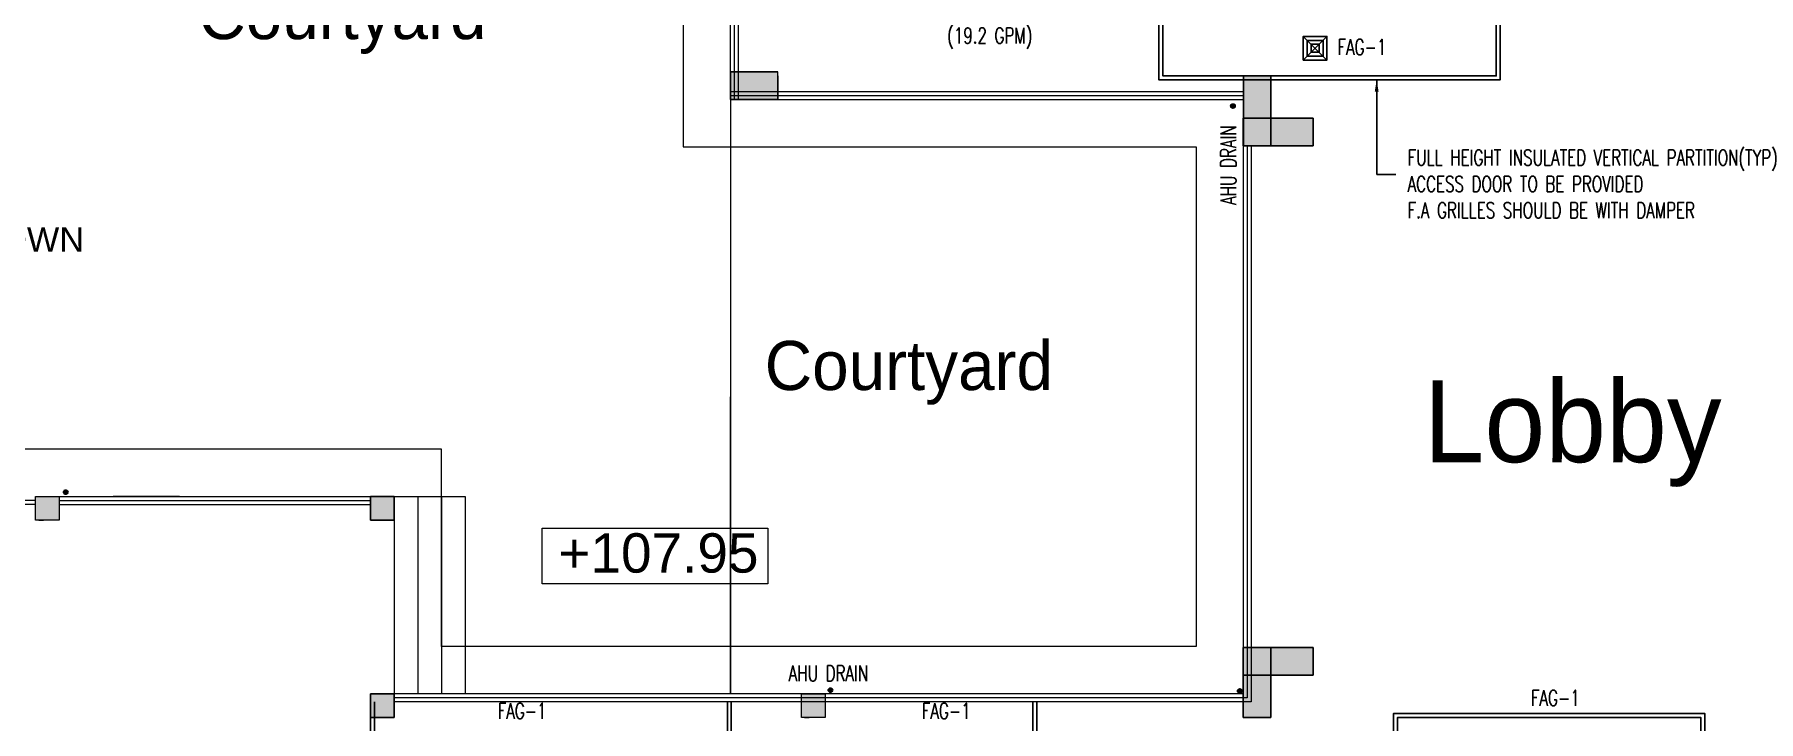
# Model space of a CAD drawing. Header units: millimetres. Extents: x -73373 to 66860, y 1067 to 86496.
# Drawn here: x -44344 to -22490, y 21890 to 30600 of the extents above; entities that cross this region are included whole.
import ezdxf

# ---------------------------------------------------------------- set-up
doc = ezdxf.new("R2010")
doc.units = ezdxf.units.MM
doc.header["$LTSCALE"] = 500
doc.linetypes.add('DASHED', pattern=[19.05, 12.7, -6.35])
doc.layers.get('0').update_dxf_attribs({"lineweight": 18})
for name, color, linetype, lineweight, true_color in [('100.VL-AC-DRAIN', 7, 'Continuous', 30, 0xcc6666), ('122.VL-AC-SPRT', 7, 'Continuous', 20, 0x994c4c), ('132.VL-AC-CHW-S_TXT', 7, 'Continuous', 20, 0x007f3f), ('704.VL-RCP-RAT', 7, 'Continuous', 25, 0x0066cc), ('_Annotations', 1, 'Continuous', 25, 0xff0000), ('COLUMN', 7, 'Continuous', 13, 0x848484), ('ESElevation', 7, 'Continuous', 13, 0x848484), ('FURNIT', 7, 'Continuous', 13, 0x848484), ('STEPS', 7, 'Continuous', 13, 0x848484), ('STRUCTURES', 7, 'Continuous', 13, 0x848484), ('wall', 7, 'Continuous', 13, 0x848484), ('window', 7, 'Continuous', 13, 0x848484)]:
    doc.layers.add(name, color=color, linetype=linetype, lineweight=lineweight, true_color=true_color)
doc.layers.add('cvl', color=7, linetype='Continuous')
doc.styles.add('QCADDimTextStyle', font='txt')
doc.styles.add('textstyle160', font='')
doc.styles.add('textstyle173', font='')
doc.styles.add('textstyle174', font='')
doc.styles.add('textstyle176', font='')
doc.styles.add('textstyle198', font='')
doc.styles.add('textstyle237', font='romans', dxfattribs={"width": 0.7})
doc.styles.add('textstyle241', font='romans', dxfattribs={"width": 0.7})
doc.styles.add('textstyle244', font='romans', dxfattribs={"width": 0.7})
doc.styles.add('textstyle247', font='romans', dxfattribs={"width": 0.7})
doc.styles.add('textstyle269', font='romans', dxfattribs={"width": 0.7})
doc.styles.add('textstyle270', font='romans', dxfattribs={"width": 0.7})
doc.styles.add('textstyle315', font='romans', dxfattribs={"width": 0.7})
doc.styles.add('textstyle317', font='romans', dxfattribs={"width": 0.7})
doc.styles.get('textstyle160').set_extended_font_data('SuperFrench')
doc.styles.get('textstyle173').set_extended_font_data('SuperFrench')
doc.styles.get('textstyle174').set_extended_font_data('SuperFrench')
doc.styles.get('textstyle176').set_extended_font_data('Swis721 BT')
doc.styles.get('textstyle198').set_extended_font_data('Swis721 BT')
doc.dimstyles.new('QCADDimStyle', dxfattribs={"dimtxt": 200, "dimasz": 150, "dimexe": 50, "dimexo": 150, "dimgap": 40, "dimtad": 1, "dimtoh": 1, "dimdec": 4, "dimzin": 0, "dimdsep": 46, "dimtxsty": 'QCADDimTextStyle', "dimcen": 0.09, "dimadec": 0, "dimazin": 0, "dimtfac": 1, "dimtdec": 4, "dimtofl": 0, "dimtmove": 0, "dimatfit": 3, "dimfxl": 1, "dimtolj": 1, "dimtzin": 0, "dimarcsym": 0})

# ---------------------------------------------------------------- blocks, each defined once
blk = doc.blocks.new('A$C40F33A93')
at = {"linetype": 'Continuous', "true_color": 0x359cb1}
blk.add_hatch(color=135, dxfattribs=at).paths.add_polyline_path([(0, 300), (300, 300), (300, 0), (0, 0)], flags=0)
at = {"color": 135, "linetype": 'Continuous', "true_color": 0x359cb1}
blk.add_lwpolyline([(0, 300), (300, 300), (300, 0), (0, 0)], close=True, dxfattribs=at)
at = {"layer": 'COLUMN', "color": 135, "linetype": 'Continuous', "true_color": 0x359cb1}
blk.add_lwpolyline([(300, 0), (0, 0), (0, 300), (300, 300)], close=True, dxfattribs=at)
at = {"layer": 'wall', "color": 135, "linetype": 'Continuous', "true_color": 0x359cb1}
blk.add_line((40, 0), (100, 0), dxfattribs=at)
blk.add_line((40, 0), (100, 0), dxfattribs=at)
blk = doc.blocks.new('A$C202C7A89')
at = {"layer": 'COLUMN', "linetype": 'Continuous', "true_color": 0x136734}
blk.add_hatch(color=116, dxfattribs=at).paths.add_polyline_path([(0, 350), (0, 0), (600, 0), (600, 350)], flags=0)
at = {"layer": 'COLUMN', "color": 116, "linetype": 'Continuous', "true_color": 0x136734}
for p, q in [((0, 350), (600, 350)), ((0, 350), (0, 0)), ((600, 350), (0, 350)), ((0, 0), (0, 300)), ((600, 0), (600, 350)), ((600, 300), (600, 0)), ((600, 0), (0, 0)), ((0, 0), (600, 0))]:
    blk.add_line(p, q, dxfattribs=at)
blk = doc.blocks.new('SAD12')
for p, q in [((150, 150), (-150, -150)), ((-150, 150), (150, -150))]:
    blk.add_line(p, q)
blk.add_lwpolyline([(-150, -150), (150, -150), (150, 150), (-150, 150)], close=True)
at = {"color": 5, "true_color": 0x0000ff}
for points in [[(-100, -100), (100, -100), (100, 100), (-100, 100)], [(-50, -50), (50, -50), (50, 50), (-50, 50)]]:
    blk.add_lwpolyline(points, close=True, dxfattribs=at)

msp = doc.modelspace()

# ---------------------------------------------------------------- hatches: boundary and pattern name
at = {"layer": 'ESElevation', "linetype": 'Continuous', "lineweight": 13}
for points in [[(-40083, 24442), (-39783, 24442), (-39783, 24742), (-40083, 24742)], [(-40083, 21940), (-39783, 21940), (-39783, 22240), (-40083, 22240)]]:
    msp.add_hatch(color=256, dxfattribs=at).paths.add_polyline_path(points, flags=0)
at = {"layer": 'STRUCTURES', "linetype": 'Continuous', "lineweight": 13}
for points in [[(-29021, 29188), (-28670, 29188), (-28670, 30074), (-29021, 30074)], [(-29021, 29188), (-29021, 29538), (-28134, 29538), (-28134, 29188)], [(-29021, 22827), (-28671, 22827), (-28671, 21941), (-29021, 21941)], [(-29021, 22477), (-29021, 22827), (-28134, 22827), (-28134, 22477)]]:
    msp.add_hatch(color=256, dxfattribs=at).paths.add_polyline_path(points, flags=0)
at = {"layer": 'window', "lineweight": 13}
for points in [[(-44030, 24741), (-44330, 24741), (-44330, 24441), (-44030, 24441)], [(-39783, 24742), (-40083, 24742), (-40083, 24442), (-39783, 24442)], [(-39783, 22240), (-40083, 22240), (-40083, 21940), (-39783, 21940)], [(-34323, 22241), (-34623, 22241), (-34623, 21941), (-34323, 21941)]]:
    msp.add_hatch(color=256, dxfattribs=at).paths.add_polyline_path(points, flags=0)

# ---------------------------------------------------------------- linework, layer by layer
at = {"layer": '100.VL-AC-DRAIN', "color": 253, "true_color": 0xadadad}
for centre in [(-29152, 29692), (-43947, 24798), (-34254, 22288), (-29065, 22278)]:
    msp.add_circle(centre, 25.5, dxfattribs=at)
at = {"layer": '100.VL-AC-DRAIN'}
for centre in [(-29152, 29692), (-43947, 24798), (-34254, 22288), (-29065, 22278)]:
    msp.add_circle(centre, 12.5, dxfattribs=at)
at = {"layer": '_Annotations', "linetype": 'Continuous', "lineweight": 13}
for p, q in [((-44330, 24742), (-43348, 24742)), ((-39783, 24742), (-39483, 24742)), ((-39483, 24742), (-39483, 22240)), ((-39483, 24742), (-39183, 24742)), ((-39183, 24742), (-39183, 22240)), ((-39183, 24742), (-38883, 24742)), ((-38883, 24742), (-38883, 22240))]:
    msp.add_line(p, q, dxfattribs=at)
msp.add_lwpolyline([(-44330, 24742), (-39783, 24742), (-39783, 22240)], dxfattribs=at)
at = {"layer": 'cvl'}
for p, q in [((-40083, 19741), (-40083, 22141)), ((-40033, 19741), (-40033, 22141)), ((-35561, 19741), (-35561, 22141)), ((-35511, 19741), (-35511, 22141)), ((-31689, 19741), (-31689, 22141)), ((-31639, 19741), (-31639, 22141))]:
    msp.add_line(p, q, dxfattribs=at)
for points in [[(-30090, 32275), (-30090, 30024), (-25765, 30024), (-25765, 32275)], [(-30040, 32275), (-30040, 30074), (-25815, 30074), (-25815, 32275)], [(-27117, 19741), (-27117, 21991), (-23170, 21991), (-23170, 19741)], [(-27067, 19741), (-27067, 21941), (-23220, 21941), (-23220, 19741)]]:
    msp.add_lwpolyline(points, dxfattribs=at)
at = {"layer": 'FURNIT', "linetype": 'Continuous', "lineweight": 13}
msp.add_line((-35521, 29775), (-29021, 29775), dxfattribs=at)
msp.add_lwpolyline([(-37909, 24343), (-35046, 24343), (-35046, 23637), (-37909, 23637)], close=True, dxfattribs=at)
at = {"layer": 'STEPS', "linetype": 'Continuous', "lineweight": 13}
for p, q in [((-35521, 29775), (-35520, 22241)), ((-28435, 29188), (-28134, 29188)), ((-35520, 22241), (-35520, 26008)), ((-28435, 22477), (-28134, 22477)), ((-29021, 22241), (-29021, 21941))]:
    msp.add_line(p, q, dxfattribs=at)
at = {"layer": 'STRUCTURES', "linetype": 'Continuous', "lineweight": 13}
for points in [[(-29021, 29188), (-28670, 29188), (-28670, 30074), (-29021, 30074)], [(-29020, 29188), (-28670, 29188), (-28670, 30074), (-29020, 30074)], [(-29021, 29188), (-29021, 29538), (-28134, 29538), (-28134, 29188)], [(-29021, 29188), (-29021, 29538), (-28134, 29538), (-28134, 29188)], [(-29021, 22827), (-28671, 22827), (-28671, 21941), (-29021, 21941)], [(-29021, 22827), (-28671, 22827), (-28671, 21941), (-29021, 21941)], [(-29021, 22477), (-29021, 22827), (-28134, 22827), (-28134, 22477)], [(-29021, 22477), (-29021, 22827), (-28134, 22827), (-28134, 22477)]]:
    msp.add_lwpolyline(points, close=True, dxfattribs=at)
for points in [[(-29020, 29188), (-29020, 30074), (-28670, 30074), (-28670, 29188), (-29020, 29188)], [(-29021, 29188), (-28134, 29188), (-28134, 29538), (-29021, 29538), (-29021, 29188)], [(-29021, 22827), (-29021, 21941), (-28671, 21941), (-28671, 22827), (-29021, 22827)], [(-29021, 22477), (-28134, 22477), (-28134, 22827), (-29021, 22827), (-29021, 22477)]]:
    msp.add_lwpolyline(points, dxfattribs=at)
at = {"layer": 'wall', "linetype": 'Continuous', "lineweight": 13}
for p, q in [((-35521, 29775), (-35521, 38552)), ((-35471, 29775), (-35471, 38552)), ((-35421, 29775), (-35421, 38552)), ((-35521, 29875), (-29021, 29875)), ((-44030, 24742), (-40083, 24742)), ((-42504, 24742), (-43348, 24742)), ((-44330, 24692), (-51440, 24692)), ((-44330, 24642), (-51440, 24642)), ((-44030, 24692), (-40083, 24692)), ((-44030, 24642), (-40083, 24642))]:
    msp.add_line(p, q, dxfattribs=at)
at = {"layer": 'wall', "linetype": 'DASHED', "lineweight": 13, "ltscale": 50}
msp.add_lwpolyline([(-43099, 41882), (-43099, 37482), (-36121, 37482), (-36121, 29175), (-29620, 29175), (-29620, 22841), (-39183, 22840), (-39183, 25342), (-52759, 25342), (-52759, 41882)], close=True, dxfattribs=at)
at = {"layer": 'wall', "linetype": 'Continuous', "lineweight": 13}
for points in [[(-35521, 29775), (-35521, 29775), (-29021, 29775), (-29021, 22241), (-39783, 22240)], [(-35521, 29875), (-29020, 29875)], [(-35521, 29825), (-29020, 29825)], [(-28971, 29189), (-28971, 22191), (-39783, 22190)], [(-28921, 29189), (-28921, 22141), (-39783, 22140)]]:
    msp.add_lwpolyline(points, dxfattribs=at)
for points in [[(-40083, 24442), (-39783, 24442), (-39783, 24742), (-40083, 24742)], [(-40083, 24442), (-39783, 24442), (-39783, 24742), (-40083, 24742)], [(-40083, 21940), (-39783, 21940), (-39783, 22240), (-40083, 22240)], [(-40083, 21940), (-39783, 21940), (-39783, 22240), (-40083, 22240)]]:
    msp.add_lwpolyline(points, close=True, dxfattribs=at)

# ---------------------------------------------------------------- block references
at = {"layer": '704.VL-RCP-RAT'}
msp.add_blockref('SAD12', (-28110, 30425), dxfattribs=at)
at = {"layer": 'STRUCTURES', "linetype": 'Continuous', "lineweight": 13}
for name, p in [('A$C202C7A89', (-35521, 29775)), ('A$C40F33A93', (-44330, 24441)), ('A$C40F33A93', (-40083, 24441)), ('A$C40F33A93', (-40083, 21940)), ('A$C40F33A93', (-40083, 21940)), ('A$C40F33A93', (-34623, 21941))]:
    msp.add_blockref(name, p, dxfattribs=at)

# ---------------------------------------------------------------- texts
at = {"lineweight": 13, "attachment_point": 1}
for s, insert, char_height, width, style in [('Courtyard', (-42267, 31163, -37315), 622.2, 23168.87, 'textstyle174'), ('Courtyard', (-35087, 26715, -37315), 622.2, 23168.87, 'textstyle173'), ('Lobby', (-26736, 26215, -18658), 1037, 15466.86, 'textstyle160')]:
    msp.add_mtext(s, dxfattribs=dict(at, insert=insert, char_height=char_height, width=width, style=style))
at = {"layer": '122.VL-AC-SPRT', "lineweight": 13, "style": 'textstyle317', "width": 0.7}
msp.add_text('AHU DRAIN', height=200, rotation=90, dxfattribs=at).set_placement((-29110, 28440))
at = {"layer": '122.VL-AC-SPRT', "lineweight": 13, "style": 'textstyle315', "width": 0.7}
msp.add_text('AHU DRAIN', height=200, dxfattribs=at).set_placement((-34783, 22402))
at = {"layer": '132.VL-AC-CHW-S_TXT', "insert": (-32955, 31019), "char_height": 200, "width": 1441, "attachment_point": 1, "style": 'textstyle270'}
msp.add_mtext('\\pxqc;%%C40 CHWS/R\\P(19.2 GPM)', dxfattribs=at)
at = {"layer": '704.VL-RCP-RAT', "width": 0.7}
for style, p in [('textstyle237', (-27826, 30340)), ('textstyle247', (-38471, 21925)), ('textstyle244', (-33095, 21925)), ('textstyle241', (-25374, 22090))]:
    msp.add_text('FAG-1', height=200, dxfattribs=dict(at, style=style)).set_placement(p)
at = {"layer": 'cvl', "insert": (-26937, 29138), "char_height": 200, "width": 4431, "attachment_point": 1, "style": 'textstyle269'}
msp.add_mtext('FULL HEIGHT INSULATED VERTICAL PARTITION(TYP)\\PACCESS DOOR TO BE PROVIDED\\PF.A GRILLES SHOULD BE WITH DAMPER', dxfattribs=at)
at = {"layer": 'wall', "linetype": 'Continuous', "lineweight": 13}
for s, insert, char_height, width, attachment_point, style in [('DOWN', (-45093, 27841), 311.7, 617.49, 7, 'textstyle176'), ('+107.95', (-35166, 23771), 498.6, 11132.19, 9, 'textstyle198')]:
    msp.add_mtext(s, dxfattribs=dict(at, insert=insert, char_height=char_height, width=width, attachment_point=attachment_point, style=style))

# ---------------------------------------------------------------- leaders
at = {"layer": 'cvl'}
msp.add_leader([(-27330, 30024), (-27330, 28824), (-27087, 28824)], dimstyle='QCADDimStyle', dxfattribs=at)

doc.saveas('drawing.dxf')
